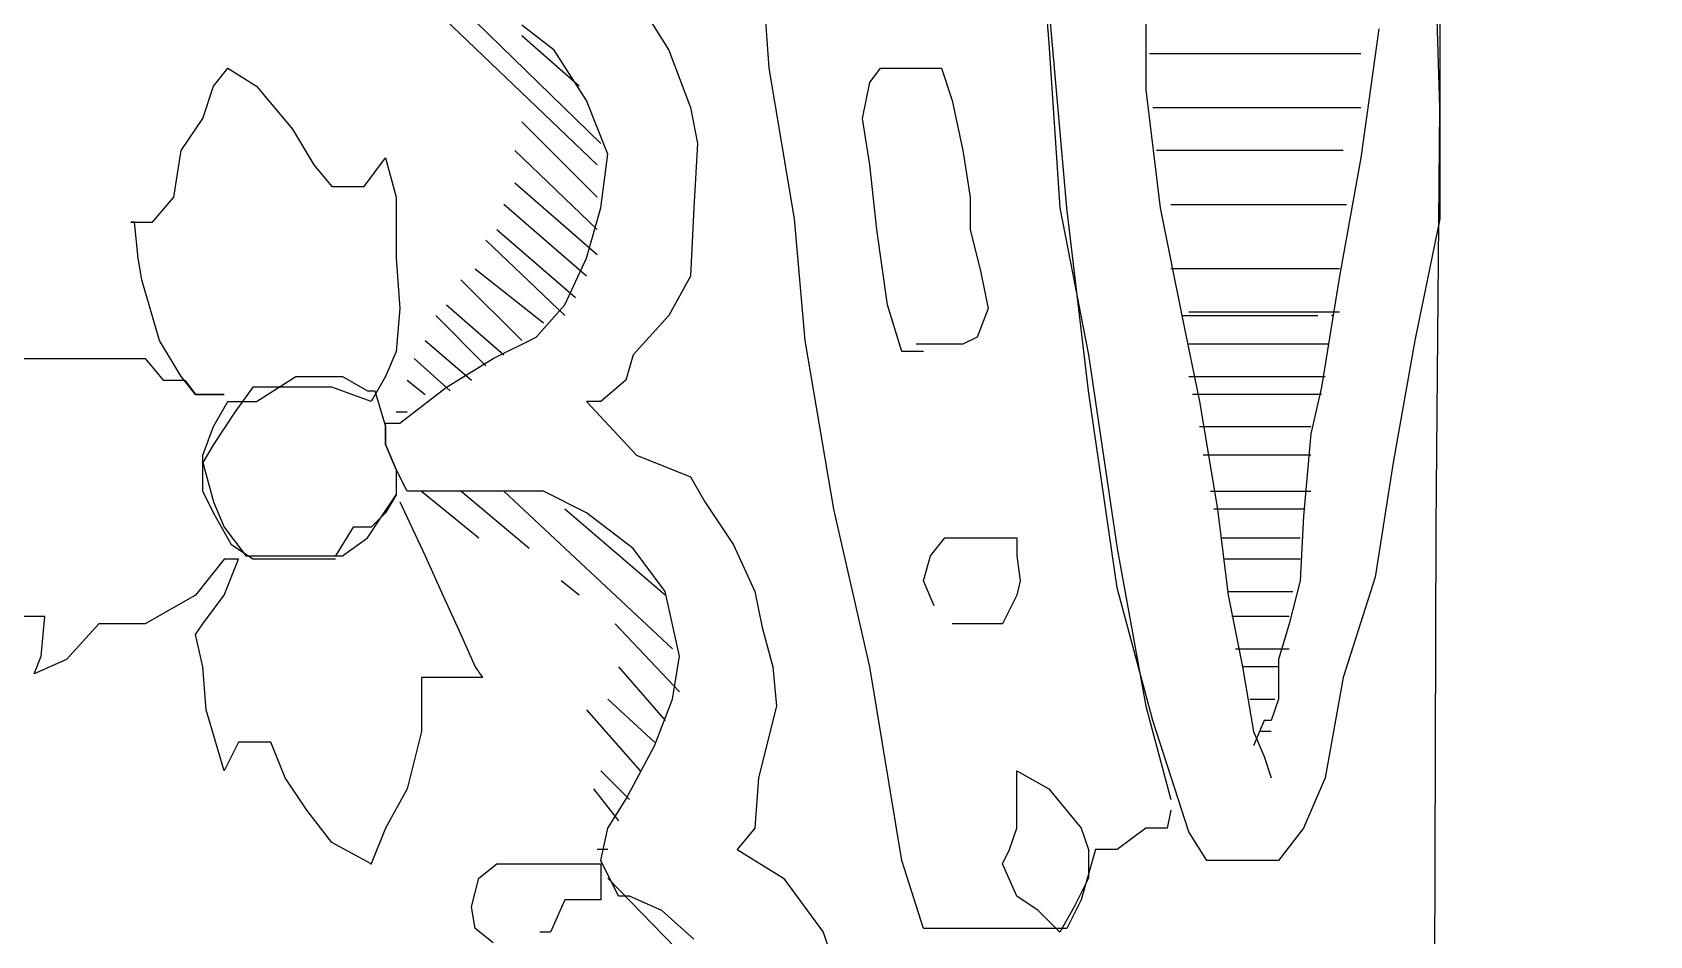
# Model space of a CAD drawing. Extents: x 731154 to 731744, y 4379381 to 4380408.
# Drawn here: x 731181.075 to 731185.585, y 4380238.08 to 4380240.6 of the extents above; entities that cross this region are included whole.
import ezdxf

# ---------------------------------------------------------------- set-up
doc = ezdxf.new("R2010")
doc.units = 0
doc.layers.get('0').update_dxf_attribs({"linetype": 'CONTINUOUS'})

msp = doc.modelspace()

# ---------------------------------------------------------------- linework, layer by layer
at = {"color": 0, "linetype": 'CONTINUOUS'}
for p, q in [((731185, 4380240.39), (731184.97, 4380241.39)), ((731185, 4380240.39), (731184.97, 4380241.39)), ((731183.87, 4380241.06), (731183.91, 4380240.57)), ((731183.87, 4380241.06), (731183.91, 4380240.57)), ((731183.13, 4380240.5), (731183.1, 4380240.92)), ((731183.13, 4380240.5), (731183.1, 4380240.92)), ((731185, 4380240.85), (731185, 4380240.44)), ((731185, 4380240.85), (731185, 4380240.44)), ((731184.18, 4380240.78), (731184.18, 4380240.44)), ((731184.18, 4380240.78), (731184.18, 4380240.44)), ((731182.65, 4380240.23), (731182.16, 4380240.7)), ((731182.65, 4380240.23), (731182.16, 4380240.7)), ((731182.24, 4380240.7), (731182.66, 4380240.29)), ((731182.24, 4380240.7), (731182.66, 4380240.29)), ((731183.96, 4380240.11), (731183.91, 4380240.68)), ((731183.96, 4380240.11), (731183.91, 4380240.68)), ((731182.8, 4380240.63), (731182.85, 4380240.55)), ((731182.8, 4380240.63), (731182.85, 4380240.55)), ((731182.53, 4380240.55), (731182.44, 4380240.62)), ((731182.53, 4380240.55), (731182.44, 4380240.62)), ((731182.6, 4380240.45), (731182.44, 4380240.59)), ((731182.6, 4380240.45), (731182.44, 4380240.59)), ((731184.83, 4380240.61), (731184.78, 4380240.25)), ((731184.83, 4380240.61), (731184.78, 4380240.25)), ((731182.62, 4380240.41), (731182.53, 4380240.55)), ((731182.62, 4380240.41), (731182.53, 4380240.55)), ((731182.85, 4380240.55), (731182.91, 4380240.39)), ((731182.85, 4380240.55), (731182.91, 4380240.39)), ((731183.91, 4380240.57), (731183.94, 4380240.11)), ((731183.91, 4380240.57), (731183.94, 4380240.11)), ((731184.51, 4380240.54), (731184.19, 4380240.54)), ((731184.51, 4380240.54), (731184.19, 4380240.54)), ((731184.78, 4380240.54), (731184.51, 4380240.54)), ((731184.78, 4380240.54), (731184.51, 4380240.54)), ((731181.58, 4380240.45), (731181.62, 4380240.5)), ((731181.58, 4380240.45), (731181.62, 4380240.5)), ((731181.62, 4380240.5), (731181.7, 4380240.45)), ((731181.62, 4380240.5), (731181.7, 4380240.45)), ((731183.2, 4380240.08), (731183.13, 4380240.5)), ((731183.2, 4380240.08), (731183.13, 4380240.5)), ((731183.41, 4380240.46), (731183.44, 4380240.5)), ((731183.41, 4380240.46), (731183.44, 4380240.5)), ((731183.44, 4380240.5), (731183.49, 4380240.5)), ((731183.44, 4380240.5), (731183.49, 4380240.5)), ((731183.49, 4380240.5), (731183.54, 4380240.5)), ((731183.49, 4380240.5), (731183.54, 4380240.5)), ((731183.54, 4380240.5), (731183.61, 4380240.5)), ((731183.54, 4380240.5), (731183.61, 4380240.5)), ((731183.61, 4380240.5), (731183.64, 4380240.41)), ((731183.61, 4380240.5), (731183.64, 4380240.41)), ((731181.55, 4380240.36), (731181.58, 4380240.45)), ((731181.55, 4380240.36), (731181.58, 4380240.45)), ((731181.7, 4380240.45), (731181.8, 4380240.33)), ((731181.7, 4380240.45), (731181.8, 4380240.33)), ((731183.39, 4380240.36), (731183.41, 4380240.46)), ((731183.39, 4380240.36), (731183.41, 4380240.46)), ((731182.68, 4380240.26), (731182.62, 4380240.41)), ((731182.68, 4380240.26), (731182.62, 4380240.41)), ((731183.64, 4380240.41), (731183.67, 4380240.27)), ((731183.64, 4380240.41), (731183.67, 4380240.27)), ((731184.18, 4380240.44), (731184.22, 4380240.11)), ((731184.18, 4380240.44), (731184.22, 4380240.11)), ((731185, 4380240.44), (731185, 4380240.08)), ((731185, 4380240.44), (731185, 4380240.08)), ((731181.49, 4380240.27), (731181.55, 4380240.36)), ((731181.49, 4380240.27), (731181.55, 4380240.36)), ((731182.91, 4380240.39), (731182.93, 4380240.29)), ((731182.91, 4380240.39), (731182.93, 4380240.29)), ((731183.41, 4380240.23), (731183.39, 4380240.36)), ((731183.41, 4380240.23), (731183.39, 4380240.36)), ((731184.2, 4380240.39), (731184.5, 4380240.39)), ((731184.2, 4380240.39), (731184.5, 4380240.39)), ((731184.5, 4380240.39), (731184.66, 4380240.39)), ((731184.5, 4380240.39), (731184.66, 4380240.39)), ((731184.66, 4380240.39), (731184.78, 4380240.39)), ((731184.66, 4380240.39), (731184.78, 4380240.39)), ((731184.99, 4380239.22), (731185, 4380240.39)), ((731184.99, 4380239.22), (731185, 4380240.39)), ((731181.8, 4380240.33), (731181.86, 4380240.23)), ((731181.8, 4380240.33), (731181.86, 4380240.23)), ((731182.44, 4380240.35), (731182.65, 4380240.14)), ((731182.44, 4380240.35), (731182.65, 4380240.14)), ((731181.47, 4380240.14), (731181.49, 4380240.27)), ((731181.47, 4380240.14), (731181.49, 4380240.27)), ((731182.65, 4380240.05), (731182.42, 4380240.27)), ((731182.65, 4380240.05), (731182.42, 4380240.27)), ((731182.93, 4380240.29), (731182.92, 4380240.11)), ((731182.93, 4380240.29), (731182.92, 4380240.11)), ((731183.67, 4380240.27), (731183.69, 4380240.14)), ((731183.67, 4380240.27), (731183.69, 4380240.14)), ((731184.33, 4380240.27), (731184.21, 4380240.27)), ((731184.33, 4380240.27), (731184.21, 4380240.27)), ((731184.54, 4380240.27), (731184.33, 4380240.27)), ((731184.54, 4380240.27), (731184.33, 4380240.27)), ((731184.73, 4380240.27), (731184.54, 4380240.27)), ((731184.73, 4380240.27), (731184.54, 4380240.27)), ((731181.86, 4380240.23), (731181.91, 4380240.17)), ((731181.86, 4380240.23), (731181.91, 4380240.17)), ((731182, 4380240.17), (731182.06, 4380240.25)), ((731182, 4380240.17), (731182.06, 4380240.25)), ((731182.06, 4380240.25), (731182.09, 4380240.14)), ((731182.06, 4380240.25), (731182.09, 4380240.14)), ((731182.66, 4380240.11), (731182.68, 4380240.26)), ((731182.66, 4380240.11), (731182.68, 4380240.26)), ((731183.43, 4380240.05), (731183.41, 4380240.23)), ((731183.43, 4380240.05), (731183.41, 4380240.23)), ((731184.78, 4380240.25), (731184.72, 4380239.92)), ((731184.78, 4380240.25), (731184.72, 4380239.92)), ((731182.42, 4380240.18), (731182.65, 4380239.98)), ((731182.42, 4380240.18), (731182.65, 4380239.98)), ((731181.41, 4380240.07), (731181.47, 4380240.14)), ((731181.41, 4380240.07), (731181.47, 4380240.14)), ((731181.91, 4380240.17), (731181.95, 4380240.17)), ((731181.91, 4380240.17), (731181.95, 4380240.17)), ((731181.95, 4380240.17), (731182, 4380240.17)), ((731181.95, 4380240.17), (731182, 4380240.17)), ((731182.09, 4380240.14), (731182.09, 4380239.97)), ((731182.09, 4380240.14), (731182.09, 4380239.97)), ((731183.69, 4380240.14), (731183.69, 4380240.05)), ((731183.69, 4380240.14), (731183.69, 4380240.05)), ((731182.62, 4380239.92), (731182.39, 4380240.12)), ((731182.62, 4380239.92), (731182.39, 4380240.12)), ((731182.62, 4380239.97), (731182.66, 4380240.11)), ((731182.62, 4380239.97), (731182.66, 4380240.11)), ((731182.92, 4380240.11), (731182.91, 4380239.92)), ((731182.92, 4380240.11), (731182.91, 4380239.92)), ((731183.94, 4380240.11), (731184.02, 4380239.7)), ((731183.94, 4380240.11), (731184.02, 4380239.7)), ((731184.02, 4380239.6), (731183.96, 4380240.11)), ((731184.02, 4380239.6), (731183.96, 4380240.11)), ((731184.22, 4380240.11), (731184.28, 4380239.81)), ((731184.22, 4380240.11), (731184.28, 4380239.81)), ((731184.25, 4380240.12), (731184.47, 4380240.12)), ((731184.25, 4380240.12), (731184.47, 4380240.12)), ((731184.47, 4380240.12), (731184.62, 4380240.12)), ((731184.47, 4380240.12), (731184.62, 4380240.12)), ((731184.62, 4380240.12), (731184.74, 4380240.12)), ((731184.62, 4380240.12), (731184.74, 4380240.12)), ((731181.36, 4380240.07), (731181.35, 4380240.07)), ((731181.35, 4380240.07), (731181.41, 4380240.07)), ((731181.36, 4380240.07), (731181.35, 4380240.07)), ((731181.35, 4380240.07), (731181.41, 4380240.07)), ((731181.37, 4380239.97), (731181.36, 4380240.07)), ((731181.37, 4380239.97), (731181.36, 4380240.07)), ((731182.37, 4380240.05), (731182.59, 4380239.86)), ((731182.37, 4380240.05), (731182.59, 4380239.86)), ((731183.23, 4380239.74), (731183.2, 4380240.08)), ((731183.23, 4380239.74), (731183.2, 4380240.08)), ((731183.46, 4380239.84), (731183.43, 4380240.05)), ((731183.46, 4380239.84), (731183.43, 4380240.05)), ((731183.69, 4380240.05), (731183.72, 4380239.93)), ((731183.69, 4380240.05), (731183.72, 4380239.93)), ((731185, 4380240.08), (731184.93, 4380239.74)), ((731185, 4380240.08), (731184.93, 4380239.74)), ((731182.56, 4380239.81), (731182.34, 4380240.02)), ((731182.56, 4380239.81), (731182.34, 4380240.02)), ((731181.38, 4380239.91), (731181.37, 4380239.97)), ((731181.38, 4380239.91), (731181.37, 4380239.97)), ((731182.09, 4380239.97), (731182.1, 4380239.83)), ((731182.09, 4380239.97), (731182.1, 4380239.83)), ((731182.56, 4380239.84), (731182.62, 4380239.97)), ((731182.56, 4380239.84), (731182.62, 4380239.97)), ((731181.43, 4380239.74), (731181.38, 4380239.91)), ((731181.43, 4380239.74), (731181.38, 4380239.91)), ((731182.44, 4380239.74), (731182.27, 4380239.91)), ((731182.44, 4380239.74), (731182.27, 4380239.91)), ((731182.31, 4380239.94), (731182.5, 4380239.79)), ((731182.31, 4380239.94), (731182.5, 4380239.79)), ((731182.91, 4380239.92), (731182.85, 4380239.81)), ((731182.91, 4380239.92), (731182.85, 4380239.81)), ((731183.72, 4380239.93), (731183.74, 4380239.83)), ((731183.72, 4380239.93), (731183.74, 4380239.83)), ((731184.36, 4380239.94), (731184.25, 4380239.94)), ((731184.36, 4380239.94), (731184.25, 4380239.94)), ((731184.51, 4380239.94), (731184.36, 4380239.94)), ((731184.51, 4380239.94), (731184.36, 4380239.94)), ((731184.72, 4380239.94), (731184.51, 4380239.94)), ((731184.72, 4380239.94), (731184.51, 4380239.94)), ((731184.72, 4380239.92), (731184.67, 4380239.61)), ((731184.72, 4380239.92), (731184.67, 4380239.61)), ((731182.1, 4380239.83), (731182.09, 4380239.71)), ((731182.1, 4380239.83), (731182.09, 4380239.71)), ((731182.23, 4380239.84), (731182.39, 4380239.7)), ((731182.23, 4380239.84), (731182.39, 4380239.7)), ((731182.48, 4380239.75), (731182.56, 4380239.84)), ((731182.48, 4380239.75), (731182.56, 4380239.84)), ((731183.5, 4380239.71), (731183.46, 4380239.84)), ((731183.5, 4380239.71), (731183.46, 4380239.84)), ((731183.74, 4380239.83), (731183.71, 4380239.75)), ((731183.74, 4380239.83), (731183.71, 4380239.75)), ((731184.3, 4380239.82), (731184.46, 4380239.82)), ((731184.3, 4380239.82), (731184.46, 4380239.82)), ((731184.46, 4380239.82), (731184.55, 4380239.82)), ((731184.46, 4380239.82), (731184.55, 4380239.82)), ((731184.55, 4380239.82), (731184.72, 4380239.82)), ((731184.55, 4380239.82), (731184.72, 4380239.82)), ((731182.34, 4380239.67), (731182.2, 4380239.81)), ((731182.34, 4380239.67), (731182.2, 4380239.81)), ((731182.85, 4380239.81), (731182.75, 4380239.7)), ((731182.85, 4380239.81), (731182.75, 4380239.7)), ((731184.28, 4380239.81), (731184.33, 4380239.57)), ((731184.28, 4380239.81), (731184.66, 4380239.81)), ((731184.28, 4380239.81), (731184.33, 4380239.57)), ((731184.28, 4380239.81), (731184.66, 4380239.81)), ((731181.49, 4380239.64), (731181.43, 4380239.74)), ((731181.49, 4380239.64), (731181.43, 4380239.74)), ((731182.17, 4380239.74), (731182.3, 4380239.63)), ((731182.17, 4380239.74), (731182.3, 4380239.63)), ((731182.36, 4380239.69), (731182.48, 4380239.75)), ((731182.36, 4380239.69), (731182.48, 4380239.75)), ((731183.31, 4380239.27), (731183.23, 4380239.74)), ((731183.31, 4380239.27), (731183.23, 4380239.74)), ((731183.61, 4380239.73), (731183.54, 4380239.73)), ((731183.61, 4380239.73), (731183.54, 4380239.73)), ((731183.67, 4380239.73), (731183.61, 4380239.73)), ((731183.67, 4380239.73), (731183.61, 4380239.73)), ((731183.71, 4380239.75), (731183.67, 4380239.73)), ((731183.71, 4380239.75), (731183.67, 4380239.73)), ((731184.69, 4380239.73), (731184.3, 4380239.73)), ((731184.69, 4380239.73), (731184.3, 4380239.73)), ((731184.93, 4380239.74), (731184.87, 4380239.4)), ((731184.93, 4380239.74), (731184.87, 4380239.4)), ((731181.02, 4380239.69), (731181.19, 4380239.69)), ((731181.02, 4380239.69), (731181.19, 4380239.69)), ((731181.19, 4380239.69), (731181.32, 4380239.69)), ((731181.19, 4380239.69), (731181.32, 4380239.69)), ((731181.32, 4380239.69), (731181.39, 4380239.69)), ((731181.32, 4380239.69), (731181.39, 4380239.69)), ((731181.39, 4380239.69), (731181.44, 4380239.63)), ((731181.39, 4380239.69), (731181.44, 4380239.63)), ((731182.09, 4380239.71), (731182.06, 4380239.64)), ((731182.09, 4380239.71), (731182.06, 4380239.64)), ((731182.24, 4380239.6), (731182.14, 4380239.69)), ((731182.24, 4380239.6), (731182.14, 4380239.69)), ((731182.23, 4380239.61), (731182.36, 4380239.69)), ((731182.23, 4380239.61), (731182.36, 4380239.69)), ((731182.75, 4380239.7), (731182.73, 4380239.63)), ((731182.75, 4380239.7), (731182.73, 4380239.63)), ((731183.56, 4380239.71), (731183.5, 4380239.71)), ((731183.56, 4380239.71), (731183.5, 4380239.71)), ((731184.02, 4380239.7), (731184.1, 4380239.16)), ((731184.02, 4380239.7), (731184.1, 4380239.16)), ((731181.53, 4380239.59), (731181.49, 4380239.64)), ((731181.53, 4380239.59), (731181.49, 4380239.64)), ((731181.7, 4380239.57), (731181.81, 4380239.64)), ((731181.7, 4380239.57), (731181.81, 4380239.64)), ((731181.81, 4380239.64), (731181.85, 4380239.64)), ((731181.81, 4380239.64), (731181.85, 4380239.64)), ((731181.85, 4380239.64), (731181.94, 4380239.64)), ((731181.85, 4380239.64), (731181.94, 4380239.64)), ((731181.94, 4380239.64), (731182.01, 4380239.6)), ((731181.94, 4380239.64), (731182.01, 4380239.6)), ((731182.06, 4380239.64), (731182.02, 4380239.57)), ((731182.06, 4380239.64), (731182.02, 4380239.57)), ((731184.3, 4380239.64), (731184.68, 4380239.64)), ((731184.3, 4380239.64), (731184.68, 4380239.64)), ((731181.44, 4380239.63), (731181.5, 4380239.63)), ((731181.44, 4380239.63), (731181.5, 4380239.63)), ((731181.5, 4380239.63), (731181.53, 4380239.59)), ((731181.5, 4380239.63), (731181.53, 4380239.59)), ((731181.53, 4380239.59), (731181.58, 4380239.59)), ((731181.61, 4380239.59), (731181.53, 4380239.59)), ((731181.53, 4380239.59), (731181.58, 4380239.59)), ((731181.61, 4380239.59), (731181.53, 4380239.59)), ((731181.58, 4380239.59), (731181.61, 4380239.59)), ((731181.58, 4380239.59), (731181.61, 4380239.59)), ((731181.69, 4380239.61), (731181.64, 4380239.54)), ((731181.69, 4380239.61), (731181.64, 4380239.54)), ((731181.76, 4380239.61), (731181.69, 4380239.61)), ((731181.76, 4380239.61), (731181.69, 4380239.61)), ((731181.84, 4380239.61), (731181.76, 4380239.61)), ((731181.84, 4380239.61), (731181.76, 4380239.61)), ((731181.91, 4380239.61), (731181.84, 4380239.61)), ((731181.91, 4380239.61), (731181.84, 4380239.61)), ((731182.02, 4380239.57), (731181.91, 4380239.61)), ((731182.02, 4380239.57), (731181.91, 4380239.61)), ((731182.01, 4380239.6), (731182.03, 4380239.6)), ((731182.01, 4380239.6), (731182.03, 4380239.6)), ((731182.03, 4380239.6), (731182.06, 4380239.5)), ((731182.03, 4380239.6), (731182.06, 4380239.5)), ((731182.1, 4380239.51), (731182.23, 4380239.61)), ((731182.1, 4380239.51), (731182.23, 4380239.61)), ((731182.12, 4380239.63), (731182.17, 4380239.59)), ((731182.12, 4380239.63), (731182.17, 4380239.59)), ((731182.73, 4380239.63), (731182.66, 4380239.57)), ((731182.73, 4380239.63), (731182.66, 4380239.57)), ((731184.1, 4380239.05), (731184.02, 4380239.6)), ((731184.1, 4380239.05), (731184.02, 4380239.6)), ((731184.67, 4380239.59), (731184.31, 4380239.59)), ((731184.67, 4380239.59), (731184.31, 4380239.59)), ((731184.67, 4380239.61), (731184.64, 4380239.48)), ((731184.67, 4380239.61), (731184.64, 4380239.48)), ((731181.58, 4380239.5), (731181.62, 4380239.57)), ((731181.58, 4380239.5), (731181.62, 4380239.57)), ((731181.62, 4380239.57), (731181.7, 4380239.57)), ((731181.62, 4380239.57), (731181.7, 4380239.57)), ((731182.66, 4380239.57), (731182.62, 4380239.57)), ((731182.62, 4380239.57), (731182.76, 4380239.42)), ((731182.66, 4380239.57), (731182.62, 4380239.57)), ((731182.62, 4380239.57), (731182.76, 4380239.42)), ((731184.33, 4380239.57), (731184.38, 4380239.27)), ((731184.33, 4380239.57), (731184.38, 4380239.27)), ((731181.55, 4380239.42), (731181.58, 4380239.5)), ((731181.55, 4380239.42), (731181.58, 4380239.5)), ((731181.64, 4380239.54), (731181.58, 4380239.45)), ((731181.64, 4380239.54), (731181.58, 4380239.45)), ((731182.06, 4380239.51), (731182.1, 4380239.51)), ((731182.06, 4380239.45), (731182.06, 4380239.51)), ((731182.06, 4380239.51), (731182.1, 4380239.51)), ((731182.06, 4380239.45), (731182.06, 4380239.51)), ((731182.06, 4380239.5), (731182.06, 4380239.45)), ((731182.06, 4380239.5), (731182.06, 4380239.45)), ((731182.12, 4380239.54), (731182.09, 4380239.54)), ((731182.12, 4380239.54), (731182.09, 4380239.54)), ((731184.33, 4380239.5), (731184.64, 4380239.5)), ((731184.33, 4380239.5), (731184.64, 4380239.5)), ((731184.64, 4380239.48), (731184.62, 4380239.25)), ((731184.64, 4380239.48), (731184.62, 4380239.25)), ((731181.58, 4380239.45), (731181.55, 4380239.4)), ((731181.58, 4380239.45), (731181.55, 4380239.4)), ((731181.55, 4380239.32), (731181.55, 4380239.42)), ((731181.55, 4380239.32), (731181.55, 4380239.42)), ((731182.09, 4380239.38), (731182.06, 4380239.45)), ((731182.06, 4380239.45), (731182.09, 4380239.38)), ((731182.09, 4380239.38), (731182.06, 4380239.45)), ((731182.06, 4380239.45), (731182.09, 4380239.38)), ((731182.76, 4380239.42), (731182.91, 4380239.36)), ((731182.76, 4380239.42), (731182.91, 4380239.36)), ((731184.64, 4380239.42), (731184.34, 4380239.42)), ((731184.64, 4380239.42), (731184.34, 4380239.42)), ((731181.55, 4380239.4), (731181.58, 4380239.29)), ((731181.55, 4380239.4), (731181.58, 4380239.29)), ((731182.12, 4380239.32), (731182.09, 4380239.38)), ((731182.09, 4380239.38), (731182.09, 4380239.31)), ((731182.12, 4380239.32), (731182.09, 4380239.38)), ((731182.09, 4380239.38), (731182.09, 4380239.31)), ((731184.87, 4380239.4), (731184.82, 4380239.08)), ((731184.87, 4380239.4), (731184.82, 4380239.08)), ((731181.58, 4380239.26), (731181.55, 4380239.32)), ((731181.58, 4380239.26), (731181.55, 4380239.32)), ((731182.2, 4380239.32), (731182.12, 4380239.32)), ((731182.2, 4380239.32), (731182.12, 4380239.32)), ((731182.16, 4380239.32), (731182.32, 4380239.19)), ((731182.16, 4380239.32), (731182.32, 4380239.19)), ((731182.3, 4380239.32), (731182.2, 4380239.32)), ((731182.3, 4380239.32), (731182.2, 4380239.32)), ((731182.46, 4380239.16), (731182.27, 4380239.32)), ((731182.46, 4380239.16), (731182.27, 4380239.32)), ((731182.39, 4380239.32), (731182.3, 4380239.32)), ((731182.39, 4380239.32), (731182.3, 4380239.32)), ((731182.5, 4380239.32), (731182.39, 4380239.32)), ((731182.39, 4380239.32), (731182.86, 4380238.88)), ((731182.5, 4380239.32), (731182.39, 4380239.32)), ((731182.39, 4380239.32), (731182.86, 4380238.88)), ((731182.62, 4380239.26), (731182.5, 4380239.32)), ((731182.62, 4380239.26), (731182.5, 4380239.32)), ((731182.91, 4380239.36), (731182.95, 4380239.29)), ((731182.91, 4380239.36), (731182.95, 4380239.29)), ((731184.36, 4380239.32), (731184.64, 4380239.32)), ((731184.36, 4380239.32), (731184.64, 4380239.32)), ((731181.58, 4380239.29), (731181.61, 4380239.22)), ((731181.58, 4380239.29), (731181.61, 4380239.22)), ((731182.05, 4380239.25), (731182.09, 4380239.31)), ((731182.05, 4380239.25), (731182.09, 4380239.31)), ((731182.09, 4380239.31), (731182.06, 4380239.26)), ((731182.09, 4380239.31), (731182.06, 4380239.26)), ((731182.1, 4380239.29), (731182.17, 4380239.14)), ((731182.1, 4380239.29), (731182.17, 4380239.14)), ((731182.95, 4380239.29), (731183.03, 4380239.17)), ((731182.95, 4380239.29), (731183.03, 4380239.17)), ((731181.63, 4380239.17), (731181.58, 4380239.26)), ((731181.63, 4380239.17), (731181.58, 4380239.26)), ((731182.01, 4380239.19), (731182.05, 4380239.25)), ((731182.01, 4380239.19), (731182.05, 4380239.25)), ((731182.06, 4380239.26), (731182.02, 4380239.22)), ((731182.06, 4380239.26), (731182.02, 4380239.22)), ((731182.84, 4380239.03), (731182.56, 4380239.27)), ((731182.84, 4380239.03), (731182.56, 4380239.27)), ((731182.75, 4380239.16), (731182.62, 4380239.26)), ((731182.75, 4380239.16), (731182.62, 4380239.26)), ((731183.41, 4380238.83), (731183.31, 4380239.27)), ((731183.41, 4380238.83), (731183.31, 4380239.27)), ((731184.62, 4380239.27), (731184.37, 4380239.27)), ((731184.62, 4380239.27), (731184.37, 4380239.27)), ((731184.38, 4380239.27), (731184.41, 4380239.03)), ((731184.38, 4380239.27), (731184.41, 4380239.03)), ((731184.62, 4380239.25), (731184.61, 4380239.07)), ((731184.62, 4380239.25), (731184.61, 4380239.07)), ((731181.61, 4380239.22), (731181.67, 4380239.14)), ((731181.61, 4380239.22), (731181.67, 4380239.14)), ((731181.97, 4380239.22), (731181.92, 4380239.14)), ((731181.97, 4380239.22), (731181.92, 4380239.14)), ((731181.94, 4380239.14), (731182.01, 4380239.19)), ((731181.94, 4380239.14), (731182.01, 4380239.19)), ((731182.02, 4380239.22), (731181.97, 4380239.22)), ((731182.02, 4380239.22), (731181.97, 4380239.22)), ((731183.58, 4380239.14), (731183.62, 4380239.19)), ((731183.58, 4380239.14), (731183.62, 4380239.19)), ((731183.62, 4380239.19), (731183.68, 4380239.19)), ((731183.62, 4380239.19), (731183.68, 4380239.19)), ((731183.68, 4380239.19), (731183.76, 4380239.19)), ((731183.68, 4380239.19), (731183.76, 4380239.19)), ((731183.76, 4380239.19), (731183.82, 4380239.19)), ((731183.76, 4380239.19), (731183.82, 4380239.19)), ((731183.82, 4380239.19), (731183.82, 4380239.14)), ((731183.82, 4380239.19), (731183.82, 4380239.14)), ((731184.39, 4380239.19), (731184.61, 4380239.19)), ((731184.39, 4380239.19), (731184.61, 4380239.19)), ((731184.98, 4380236.36), (731184.99, 4380239.22)), ((731184.98, 4380236.36), (731184.99, 4380239.22)), ((731181.69, 4380239.13), (731181.63, 4380239.17)), ((731181.69, 4380239.13), (731181.63, 4380239.17)), ((731181.67, 4380239.14), (731181.76, 4380239.14)), ((731181.67, 4380239.14), (731181.76, 4380239.14)), ((731181.76, 4380239.14), (731181.85, 4380239.14)), ((731181.76, 4380239.14), (731181.85, 4380239.14)), ((731181.85, 4380239.14), (731181.94, 4380239.14)), ((731181.85, 4380239.14), (731181.94, 4380239.14)), ((731182.17, 4380239.14), (731182.22, 4380239.03)), ((731182.17, 4380239.14), (731182.22, 4380239.03)), ((731182.84, 4380239.04), (731182.75, 4380239.16)), ((731182.84, 4380239.04), (731182.75, 4380239.16)), ((731183.03, 4380239.17), (731183.09, 4380239.04)), ((731183.03, 4380239.17), (731183.09, 4380239.04)), ((731183.56, 4380239.07), (731183.58, 4380239.14)), ((731183.56, 4380239.07), (731183.58, 4380239.14)), ((731183.82, 4380239.14), (731183.83, 4380239.07)), ((731183.82, 4380239.14), (731183.83, 4380239.07)), ((731184.1, 4380239.16), (731184.18, 4380238.72)), ((731184.1, 4380239.16), (731184.18, 4380238.72)), ((731181.61, 4380239.13), (731181.53, 4380239.03)), ((731181.61, 4380239.13), (731181.53, 4380239.03)), ((731181.61, 4380239.03), (731181.65, 4380239.13)), ((731181.65, 4380239.13), (731181.61, 4380239.13)), ((731181.61, 4380239.03), (731181.65, 4380239.13)), ((731181.65, 4380239.13), (731181.61, 4380239.13)), ((731181.76, 4380239.13), (731181.69, 4380239.13)), ((731181.76, 4380239.13), (731181.69, 4380239.13)), ((731181.84, 4380239.13), (731181.76, 4380239.13)), ((731181.84, 4380239.13), (731181.76, 4380239.13)), ((731181.92, 4380239.13), (731181.84, 4380239.13)), ((731181.92, 4380239.13), (731181.84, 4380239.13)), ((731184.61, 4380239.13), (731184.4, 4380239.13)), ((731184.61, 4380239.13), (731184.4, 4380239.13)), ((731182.6, 4380239.03), (731182.55, 4380239.07)), ((731182.6, 4380239.03), (731182.55, 4380239.07)), ((731183.59, 4380239), (731183.56, 4380239.07)), ((731183.59, 4380239), (731183.56, 4380239.07)), ((731183.83, 4380239.07), (731183.82, 4380239.03)), ((731183.83, 4380239.07), (731183.82, 4380239.03)), ((731184.2, 4380238.68), (731184.1, 4380239.05)), ((731184.2, 4380238.68), (731184.1, 4380239.05)), ((731184.61, 4380239.07), (731184.58, 4380238.95)), ((731184.61, 4380239.07), (731184.58, 4380238.95)), ((731184.82, 4380239.08), (731184.73, 4380238.8)), ((731184.82, 4380239.08), (731184.73, 4380238.8)), ((731181.53, 4380239.03), (731181.39, 4380238.95)), ((731181.53, 4380239.03), (731181.39, 4380238.95)), ((731181.55, 4380238.95), (731181.61, 4380239.03)), ((731181.55, 4380238.95), (731181.61, 4380239.03)), ((731182.22, 4380239.03), (731182.27, 4380238.92)), ((731182.22, 4380239.03), (731182.27, 4380238.92)), ((731182.88, 4380238.86), (731182.84, 4380239.04)), ((731182.88, 4380238.86), (731182.84, 4380239.04)), ((731183.09, 4380239.04), (731183.11, 4380238.94)), ((731183.09, 4380239.04), (731183.11, 4380238.94)), ((731183.82, 4380239.03), (731183.78, 4380238.95)), ((731183.82, 4380239.03), (731183.78, 4380238.95)), ((731184.41, 4380239.04), (731184.59, 4380239.04)), ((731184.41, 4380239.04), (731184.59, 4380239.04)), ((731184.41, 4380239.03), (731184.45, 4380238.83)), ((731184.41, 4380239.03), (731184.45, 4380238.83)), ((731181.11, 4380238.97), (731180.94, 4380238.97)), ((731181.11, 4380238.97), (731180.94, 4380238.97)), ((731181.1, 4380238.86), (731181.11, 4380238.97)), ((731181.1, 4380238.86), (731181.11, 4380238.97)), ((731184.58, 4380238.97), (731184.42, 4380238.97)), ((731184.58, 4380238.97), (731184.42, 4380238.97)), ((731181.26, 4380238.95), (731181.17, 4380238.85)), ((731181.26, 4380238.95), (731181.17, 4380238.85)), ((731181.39, 4380238.95), (731181.26, 4380238.95)), ((731181.39, 4380238.95), (731181.26, 4380238.95)), ((731181.53, 4380238.92), (731181.55, 4380238.95)), ((731181.53, 4380238.92), (731181.55, 4380238.95)), ((731181.55, 4380238.83), (731181.53, 4380238.92)), ((731181.55, 4380238.83), (731181.53, 4380238.92)), ((731182.27, 4380238.92), (731182.31, 4380238.83)), ((731182.27, 4380238.92), (731182.31, 4380238.83)), ((731182.88, 4380238.76), (731182.7, 4380238.95)), ((731182.88, 4380238.76), (731182.7, 4380238.95)), ((731183.11, 4380238.94), (731183.14, 4380238.83)), ((731183.11, 4380238.94), (731183.14, 4380238.83)), ((731183.68, 4380238.95), (731183.64, 4380238.95)), ((731183.68, 4380238.95), (731183.64, 4380238.95)), ((731183.74, 4380238.95), (731183.68, 4380238.95)), ((731183.74, 4380238.95), (731183.68, 4380238.95)), ((731183.78, 4380238.95), (731183.74, 4380238.95)), ((731183.78, 4380238.95), (731183.74, 4380238.95)), ((731184.58, 4380238.95), (731184.55, 4380238.85)), ((731184.58, 4380238.95), (731184.55, 4380238.85)), ((731184.43, 4380238.88), (731184.58, 4380238.88)), ((731184.43, 4380238.88), (731184.58, 4380238.88)), ((731181.08, 4380238.81), (731181.1, 4380238.86)), ((731181.08, 4380238.81), (731181.1, 4380238.86)), ((731181.17, 4380238.85), (731181.08, 4380238.81)), ((731181.17, 4380238.85), (731181.08, 4380238.81)), ((731181.56, 4380238.71), (731181.55, 4380238.83)), ((731181.56, 4380238.71), (731181.55, 4380238.83)), ((731182.31, 4380238.83), (731182.33, 4380238.8)), ((731182.31, 4380238.83), (731182.33, 4380238.8)), ((731182.71, 4380238.83), (731182.84, 4380238.68)), ((731182.71, 4380238.83), (731182.84, 4380238.68)), ((731182.86, 4380238.74), (731182.88, 4380238.86)), ((731182.86, 4380238.74), (731182.88, 4380238.86)), ((731183.14, 4380238.83), (731183.15, 4380238.72)), ((731183.14, 4380238.83), (731183.15, 4380238.72)), ((731183.5, 4380238.29), (731183.41, 4380238.83)), ((731183.5, 4380238.29), (731183.41, 4380238.83)), ((731184.45, 4380238.83), (731184.48, 4380238.65)), ((731184.55, 4380238.83), (731184.45, 4380238.83)), ((731184.45, 4380238.83), (731184.48, 4380238.65)), ((731184.55, 4380238.83), (731184.45, 4380238.83)), ((731184.55, 4380238.85), (731184.55, 4380238.74)), ((731184.55, 4380238.85), (731184.55, 4380238.74)), ((731182.25, 4380238.8), (731182.16, 4380238.8)), ((731182.16, 4380238.8), (731182.16, 4380238.65)), ((731182.25, 4380238.8), (731182.16, 4380238.8)), ((731182.16, 4380238.8), (731182.16, 4380238.65)), ((731182.33, 4380238.8), (731182.25, 4380238.8)), ((731182.33, 4380238.8), (731182.25, 4380238.8)), ((731184.73, 4380238.8), (731184.68, 4380238.52)), ((731184.73, 4380238.8), (731184.68, 4380238.52)), ((731182.81, 4380238.62), (731182.68, 4380238.74)), ((731182.81, 4380238.62), (731182.68, 4380238.74)), ((731182.81, 4380238.61), (731182.86, 4380238.74)), ((731182.81, 4380238.61), (731182.86, 4380238.74)), ((731184.47, 4380238.74), (731184.54, 4380238.74)), ((731184.47, 4380238.74), (731184.54, 4380238.74)), ((731184.55, 4380238.74), (731184.53, 4380238.68)), ((731184.55, 4380238.74), (731184.53, 4380238.68)), ((731181.61, 4380238.54), (731181.56, 4380238.71)), ((731181.61, 4380238.54), (731181.56, 4380238.71)), ((731182.62, 4380238.71), (731182.77, 4380238.54)), ((731182.62, 4380238.71), (731182.77, 4380238.54)), ((731183.15, 4380238.72), (731183.1, 4380238.52)), ((731183.15, 4380238.72), (731183.1, 4380238.52)), ((731184.18, 4380238.72), (731184.25, 4380238.46)), ((731184.18, 4380238.72), (731184.25, 4380238.46)), ((731182.16, 4380238.65), (731182.12, 4380238.49)), ((731182.16, 4380238.65), (731182.12, 4380238.49)), ((731184.28, 4380238.43), (731184.2, 4380238.68)), ((731184.28, 4380238.43), (731184.2, 4380238.68)), ((731184.51, 4380238.68), (731184.48, 4380238.61)), ((731184.51, 4380238.68), (731184.48, 4380238.61)), ((731184.48, 4380238.65), (731184.51, 4380238.58)), ((731184.48, 4380238.65), (731184.51, 4380238.58)), ((731184.53, 4380238.65), (731184.5, 4380238.65)), ((731184.53, 4380238.65), (731184.5, 4380238.65)), ((731184.53, 4380238.68), (731184.51, 4380238.68)), ((731184.53, 4380238.68), (731184.51, 4380238.68)), ((731181.65, 4380238.62), (731181.61, 4380238.54)), ((731181.65, 4380238.62), (731181.61, 4380238.54)), ((731181.74, 4380238.62), (731181.65, 4380238.62)), ((731181.74, 4380238.62), (731181.65, 4380238.62)), ((731181.78, 4380238.52), (731181.74, 4380238.62)), ((731181.78, 4380238.52), (731181.74, 4380238.62)), ((731182.73, 4380238.46), (731182.81, 4380238.61)), ((731182.73, 4380238.46), (731182.81, 4380238.61)), ((731184.51, 4380238.58), (731184.53, 4380238.52)), ((731184.51, 4380238.58), (731184.53, 4380238.52)), ((731181.84, 4380238.43), (731181.78, 4380238.52)), ((731181.84, 4380238.43), (731181.78, 4380238.52)), ((731182.74, 4380238.46), (731182.66, 4380238.54)), ((731182.74, 4380238.46), (731182.66, 4380238.54)), ((731183.1, 4380238.52), (731183.09, 4380238.38)), ((731183.1, 4380238.52), (731183.09, 4380238.38)), ((731183.82, 4380238.54), (731183.91, 4380238.49)), ((731183.82, 4380238.49), (731183.82, 4380238.54)), ((731183.82, 4380238.54), (731183.91, 4380238.49)), ((731183.82, 4380238.49), (731183.82, 4380238.54)), ((731184.68, 4380238.52), (731184.62, 4380238.38)), ((731184.68, 4380238.52), (731184.62, 4380238.38)), ((731182.12, 4380238.49), (731182.06, 4380238.38)), ((731182.12, 4380238.49), (731182.06, 4380238.38)), ((731182.64, 4380238.49), (731182.71, 4380238.4)), ((731182.64, 4380238.49), (731182.71, 4380238.4)), ((731183.82, 4380238.43), (731183.82, 4380238.49)), ((731183.82, 4380238.43), (731183.82, 4380238.49)), ((731183.91, 4380238.49), (731184, 4380238.38)), ((731183.91, 4380238.49), (731184, 4380238.38)), ((731181.91, 4380238.34), (731181.84, 4380238.43)), ((731181.91, 4380238.34), (731181.84, 4380238.43)), ((731182.68, 4380238.38), (731182.73, 4380238.46)), ((731182.68, 4380238.38), (731182.73, 4380238.46)), ((731183.82, 4380238.38), (731183.82, 4380238.43)), ((731183.82, 4380238.38), (731183.82, 4380238.43)), ((731184.25, 4380238.43), (731184.24, 4380238.38)), ((731184.25, 4380238.43), (731184.24, 4380238.38)), ((731184.3, 4380238.37), (731184.28, 4380238.43)), ((731184.3, 4380238.37), (731184.28, 4380238.43)), ((731182.06, 4380238.38), (731182.02, 4380238.28)), ((731182.06, 4380238.38), (731182.02, 4380238.28)), ((731182.66, 4380238.29), (731182.68, 4380238.38)), ((731182.66, 4380238.29), (731182.68, 4380238.38)), ((731183.09, 4380238.38), (731183.04, 4380238.32)), ((731183.09, 4380238.38), (731183.04, 4380238.32)), ((731183.8, 4380238.32), (731183.82, 4380238.38)), ((731183.8, 4380238.32), (731183.82, 4380238.38)), ((731184, 4380238.38), (731184.02, 4380238.32)), ((731184, 4380238.38), (731184.02, 4380238.32)), ((731184.18, 4380238.38), (731184.1, 4380238.32)), ((731184.18, 4380238.38), (731184.1, 4380238.32)), ((731184.24, 4380238.38), (731184.18, 4380238.38)), ((731184.24, 4380238.38), (731184.18, 4380238.38)), ((731184.62, 4380238.38), (731184.55, 4380238.29)), ((731184.62, 4380238.38), (731184.55, 4380238.29)), ((731182.02, 4380238.28), (731181.91, 4380238.34)), ((731182.02, 4380238.28), (731181.91, 4380238.34)), ((731184.35, 4380238.29), (731184.3, 4380238.37)), ((731184.35, 4380238.29), (731184.3, 4380238.37)), ((731182.68, 4380238.32), (731182.65, 4380238.32)), ((731182.68, 4380238.32), (731182.65, 4380238.32)), ((731182.71, 4380238.19), (731182.66, 4380238.29)), ((731182.71, 4380238.19), (731182.66, 4380238.29)), ((731183.04, 4380238.32), (731183.17, 4380238.24)), ((731183.04, 4380238.32), (731183.17, 4380238.24)), ((731183.56, 4380238.1), (731183.5, 4380238.29)), ((731183.56, 4380238.1), (731183.5, 4380238.29)), ((731183.78, 4380238.28), (731183.8, 4380238.32)), ((731183.78, 4380238.28), (731183.8, 4380238.32)), ((731184.04, 4380238.32), (731184, 4380238.18)), ((731184.04, 4380238.32), (731184, 4380238.18)), ((731184.02, 4380238.32), (731184.02, 4380238.24)), ((731184.02, 4380238.32), (731184.02, 4380238.24)), ((731184.1, 4380238.32), (731184.04, 4380238.32)), ((731184.1, 4380238.32), (731184.04, 4380238.32)), ((731184.44, 4380238.29), (731184.35, 4380238.29)), ((731184.44, 4380238.29), (731184.35, 4380238.29)), ((731184.55, 4380238.29), (731184.44, 4380238.29)), ((731184.55, 4380238.29), (731184.44, 4380238.29)), ((731182.3, 4380238.16), (731182.32, 4380238.24)), ((731182.3, 4380238.16), (731182.32, 4380238.24)), ((731182.32, 4380238.24), (731182.37, 4380238.28)), ((731182.32, 4380238.24), (731182.37, 4380238.28)), ((731182.37, 4380238.28), (731182.45, 4380238.28)), ((731182.37, 4380238.28), (731182.45, 4380238.28)), ((731182.45, 4380238.28), (731182.52, 4380238.28)), ((731182.45, 4380238.28), (731182.52, 4380238.28)), ((731182.52, 4380238.28), (731182.56, 4380238.28)), ((731182.52, 4380238.28), (731182.56, 4380238.28)), ((731182.56, 4380238.28), (731182.62, 4380238.28)), ((731182.56, 4380238.28), (731182.62, 4380238.28)), ((731182.62, 4380238.28), (731182.65, 4380238.28)), ((731182.62, 4380238.28), (731182.65, 4380238.28)), ((731182.65, 4380238.28), (731182.66, 4380238.28)), ((731182.65, 4380238.28), (731182.66, 4380238.28)), ((731182.66, 4380238.28), (731182.66, 4380238.18)), ((731182.66, 4380238.28), (731182.66, 4380238.18)), ((731182.68, 4380238.24), (731183.04, 4380237.87)), ((731182.68, 4380238.24), (731183.04, 4380237.87)), ((731183.17, 4380238.24), (731183.28, 4380238.09)), ((731183.17, 4380238.24), (731183.28, 4380238.09)), ((731183.82, 4380238.19), (731183.78, 4380238.28)), ((731183.82, 4380238.19), (731183.78, 4380238.28)), ((731184.02, 4380238.24), (731183.98, 4380238.16)), ((731184.02, 4380238.24), (731183.98, 4380238.16)), ((731182.74, 4380238.19), (731182.71, 4380238.19)), ((731182.74, 4380238.19), (731182.71, 4380238.19)), ((731182.83, 4380238.15), (731182.74, 4380238.19)), ((731182.83, 4380238.15), (731182.74, 4380238.19)), ((731183.88, 4380238.15), (731183.82, 4380238.19)), ((731183.88, 4380238.15), (731183.82, 4380238.19)), ((731182.31, 4380238.1), (731182.3, 4380238.16)), ((731182.31, 4380238.1), (731182.3, 4380238.16)), ((731182.56, 4380238.18), (731182.52, 4380238.09)), ((731182.56, 4380238.18), (731182.52, 4380238.09)), ((731182.6, 4380238.18), (731182.56, 4380238.18)), ((731182.6, 4380238.18), (731182.56, 4380238.18)), ((731182.66, 4380238.18), (731182.6, 4380238.18)), ((731182.66, 4380238.18), (731182.6, 4380238.18)), ((731182.92, 4380238.07), (731182.83, 4380238.15)), ((731182.92, 4380238.07), (731182.83, 4380238.15)), ((731183.94, 4380238.09), (731183.88, 4380238.15)), ((731183.94, 4380238.09), (731183.88, 4380238.15)), ((731183.98, 4380238.16), (731183.94, 4380238.09)), ((731183.98, 4380238.16), (731183.94, 4380238.09)), ((731184, 4380238.18), (731183.96, 4380238.1)), ((731184, 4380238.18), (731183.96, 4380238.1)), ((731182.36, 4380238.06), (731182.31, 4380238.1)), ((731182.36, 4380238.06), (731182.31, 4380238.1)), ((731183.61, 4380238.1), (731183.56, 4380238.1)), ((731183.61, 4380238.1), (731183.56, 4380238.1)), ((731183.69, 4380238.1), (731183.61, 4380238.1)), ((731183.69, 4380238.1), (731183.61, 4380238.1)), ((731183.76, 4380238.1), (731183.69, 4380238.1)), ((731183.76, 4380238.1), (731183.69, 4380238.1)), ((731183.83, 4380238.1), (731183.76, 4380238.1)), ((731183.83, 4380238.1), (731183.76, 4380238.1)), ((731183.92, 4380238.1), (731183.83, 4380238.1)), ((731183.92, 4380238.1), (731183.83, 4380238.1)), ((731183.96, 4380238.1), (731183.92, 4380238.1)), ((731183.96, 4380238.1), (731183.92, 4380238.1)), ((731182.52, 4380238.09), (731182.49, 4380238.09)), ((731182.52, 4380238.09), (731182.49, 4380238.09)), ((731183.28, 4380238.09), (731183.31, 4380238)), ((731183.28, 4380238.09), (731183.31, 4380238))]:
    msp.add_line(p, q, dxfattribs=at)
for p in [(731184.7, 4380239.81), (731184.7, 4380239.81), (731182.06, 4380239.64), (731182.06, 4380239.64), (731182.02, 4380238.28), (731182.02, 4380238.28)]:
    msp.add_point(p, dxfattribs=at)

# ---------------------------------------------------------------- meshes
mesh = msp.add_polyface(dxfattribs=at)
corners = [(731154.5, 4379381), (731154.5, 4379381), (731154.5, 4379571.9618), (731462.5, 4379381), (731154.5, 4379746.4935), (731744, 4379381), (731154.5, 4380407.5), (731744, 4380042.0065), (731744, 4380407.5)]
mesh.append_faces([[corners[k] for k in face] for face in [(0, 1, 3, 2), (2, 3, 5, 4), (4, 5, 7, 6), (6, 7, 8, 8)]], dxfattribs={"vtx0": -1, "vtx2": -1, "color": 0})
mesh = msp.add_polyface(dxfattribs=at)
corners = [(731164.5, 4380221), (731164.5, 4380221), (731164.5, 4380395.2713), (731445.58, 4380221), (731164.5, 4380401.5), (731445.58, 4380227.2287), (731445.58, 4380401.5)]
mesh.append_faces([[corners[k] for k in face] for face in [(0, 1, 3, 2), (2, 3, 5, 4), (4, 5, 6, 6)]], dxfattribs={"vtx0": -1, "vtx2": -1, "color": 0})

doc.saveas('drawing.dxf')
